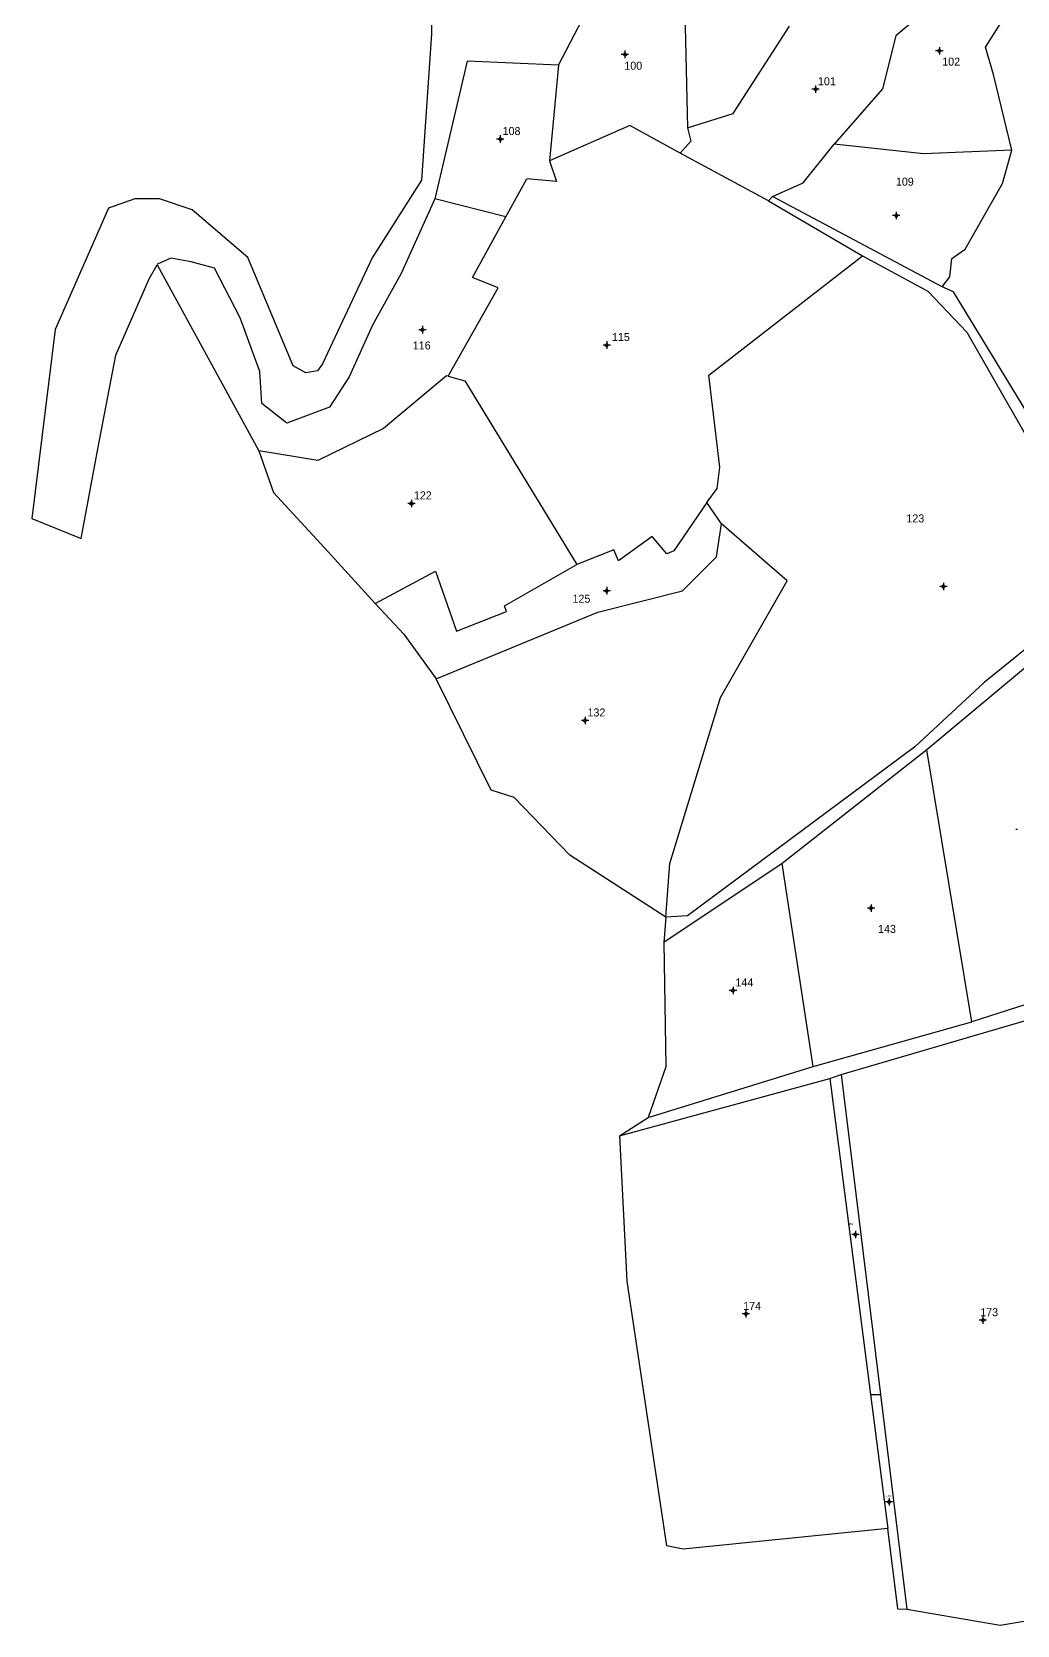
# Model space of a CAD drawing. Extents: x 361974 to 363140, y 1840922 to 1842083.
# Drawn here: x 362102 to 362434, y 1840922 to 1841460 of the extents above; entities that cross this region are included whole.
import ezdxf

# ---------------------------------------------------------------- set-up
doc = ezdxf.new("R2010")
doc.units = 0
for name, color, linetype in [('Level 10', 7, 'Continuous'), ('Level 11', 7, 'Continuous'), ('Level 15', 7, 'Continuous')]:
    doc.layers.add(name, color=color, linetype=linetype)

msp = doc.modelspace()

# ---------------------------------------------------------------- linework, layer by layer
at = {"layer": 'Level 10'}
for p, q in [((362236.26, 1841487.2), (362236.58, 1841458.99)), ((362321.86, 1841472.7), (362322.92, 1841427.36)), ((362423.49, 1841454.57), (362434.02, 1841471.28)), ((362279.44, 1841448.51), (362290.23, 1841469.14)), ((362338.38, 1841432.21), (362357.38, 1841461.62)), ((362400.91, 1841464.72), (362393.25, 1841458.37)), ((362236.58, 1841458.99), (362233.25, 1841409.63)), ((362393.25, 1841458.37), (362388.8, 1841440.46)), ((362426.2, 1841445.27), (362423.49, 1841454.57)), ((362248.66, 1841449.84), (362237.68, 1841403.36)), ((362279.44, 1841448.51), (362248.66, 1841449.84)), ((362279.44, 1841448.51), (362276.36, 1841416.19)), ((362432.43, 1841419.81), (362426.2, 1841445.27)), ((362388.8, 1841440.46), (362372.39, 1841421.77)), ((362303.47, 1841428.16), (362276.36, 1841416.19)), ((362320.45, 1841418.83), (362303.47, 1841428.16)), ((362322.92, 1841427.36), (362338.38, 1841432.21)), ((362322.92, 1841427.36), (362324.06, 1841422.79)), ((362324.06, 1841422.79), (362320.45, 1841418.83)), ((362350.25, 1841402.7), (362320.45, 1841418.83)), ((362362, 1841408.77), (362372.39, 1841421.77)), ((362402.53, 1841418.6), (362372.39, 1841421.77)), ((362432.43, 1841419.81), (362402.53, 1841418.6)), ((362429.2, 1841408.55), (362432.43, 1841419.81)), ((362276.36, 1841416.19), (362278.72, 1841409.2)), ((362233.25, 1841409.63), (362216.61, 1841383.48)), ((362261.68, 1841397.26), (362268.77, 1841410.16)), ((362278.72, 1841409.2), (362268.77, 1841410.16)), ((362351.61, 1841404.15), (362362, 1841408.77)), ((362416.69, 1841386.45), (362429.2, 1841408.55)), ((362136.44, 1841403.42), (362127.57, 1841400.23)), ((362144.87, 1841403.42), (362136.44, 1841403.42)), ((362155.86, 1841399.63), (362144.87, 1841403.42)), ((362237.68, 1841403.36), (362226.3, 1841378.22)), ((362261.68, 1841397.26), (362237.68, 1841403.36)), ((362350.25, 1841402.7), (362351.61, 1841404.15)), ((362350.25, 1841402.7), (362381.97, 1841384.1)), ((362408.84, 1841373.7), (362351.61, 1841404.15)), ((362127.57, 1841400.23), (362109.59, 1841359.27)), ((362174.57, 1841383.6), (362155.86, 1841399.63)), ((362250.43, 1841376.8), (362261.68, 1841397.26)), ((362412.18, 1841383.28), (362416.69, 1841386.45)), ((362141.31, 1841376.36), (362144.03, 1841381.15)), ((362144.16, 1841381.38), (362144.03, 1841381.15)), ((362144.03, 1841381.15), (362178.3, 1841318.36)), ((362148.59, 1841383.32), (362144.16, 1841381.38)), ((362155.52, 1841382.12), (362148.59, 1841383.32)), ((362163.35, 1841380.01), (362155.52, 1841382.12)), ((362172.08, 1841363.18), (362163.35, 1841380.01)), ((362189.86, 1841347.06), (362174.57, 1841383.6)), ((362216.61, 1841383.48), (362199.82, 1841347.75)), ((362330.18, 1841343.93), (362381.97, 1841384.1)), ((362381.97, 1841384.1), (362404.08, 1841372.27)), ((362411.51, 1841377.06), (362412.18, 1841383.28)), ((362130.1, 1841350.69), (362141.31, 1841376.36)), ((362226.3, 1841378.22), (362216.67, 1841360.77)), ((362259.03, 1841373.3), (362250.43, 1841376.8)), ((362408.84, 1841373.7), (362411.51, 1841377.06)), ((362412.67, 1841371.99), (362408.84, 1841373.7)), ((362242.18, 1841343.54), (362259.03, 1841373.3)), ((362404.08, 1841372.27), (362417.15, 1841358.41)), ((362470.39, 1841277.26), (362412.67, 1841371.99)), ((362178.71, 1841345.13), (362172.08, 1841363.18)), ((362109.59, 1841359.27), (362101.75, 1841295.51)), ((362216.67, 1841360.77), (362208.83, 1841343.33)), ((362417.15, 1841358.41), (362465.19, 1841274.35)), ((362124.08, 1841319.66), (362130.1, 1841350.69)), ((362194.2, 1841344.72), (362189.86, 1841347.06)), ((362199.82, 1841347.75), (362198.12, 1841345.32)), ((362179.31, 1841334.31), (362178.71, 1841345.13)), ((362198.12, 1841345.32), (362194.2, 1841344.72)), ((362208.83, 1841343.33), (362202.21, 1841333.1)), ((362241.63, 1841343.69), (362220.44, 1841325.89)), ((362242.18, 1841343.54), (362241.63, 1841343.69)), ((362242.18, 1841343.54), (362247.87, 1841341.95)), ((362247.87, 1841341.95), (362285.6, 1841279.98)), ((362333.88, 1841312.82), (362330.18, 1841343.93)), ((362187.75, 1841327.69), (362179.31, 1841334.31)), ((362202.21, 1841333.1), (362187.75, 1841327.69)), ((362220.44, 1841325.89), (362198.22, 1841315.11)), ((362118.37, 1841288.83), (362124.08, 1841319.66)), ((362198.22, 1841315.11), (362178.3, 1841318.36)), ((362178.3, 1841318.36), (362183.29, 1841304.29)), ((362332.93, 1841305.61), (362333.88, 1841312.82)), ((362183.29, 1841304.29), (362200.43, 1841285.6)), ((362329.51, 1841300.91), (362332.93, 1841305.61)), ((362329.51, 1841300.91), (362318.31, 1841284.59)), ((362334.48, 1841293.73), (362329.51, 1841300.91)), ((362101.75, 1841295.51), (362118.37, 1841288.83)), ((362332.77, 1841282.63), (362334.48, 1841293.73)), ((362356.63, 1841274.49), (362334.48, 1841293.73)), ((362311.08, 1841289.52), (362299.63, 1841281.29)), ((362316.03, 1841283.65), (362311.08, 1841289.52)), ((362200.43, 1841285.6), (362217.56, 1841266.92)), ((362298.08, 1841284.98), (362285.6, 1841279.98)), ((362299.63, 1841281.29), (362298.08, 1841284.98)), ((362318.31, 1841284.59), (362316.03, 1841283.65)), ((362321.22, 1841271.18), (362332.77, 1841282.63)), ((362217.56, 1841266.92), (362237.97, 1841277.77)), ((362237.97, 1841277.77), (362245.03, 1841257.59)), ((362261.2, 1841266.03), (362285.6, 1841279.98)), ((362334.05, 1841235.17), (362356.63, 1841274.49)), ((362465.19, 1841274.35), (362423.08, 1841240.19)), ((362217.56, 1841266.92), (362227.24, 1841256.55)), ((362292.68, 1841263.94), (362321.22, 1841271.18)), ((362238.18, 1841241.48), (362292.68, 1841263.94)), ((362245.03, 1841257.59), (362261.9, 1841264.16)), ((362261.9, 1841264.16), (362261.2, 1841266.03)), ((362227.24, 1841256.55), (362238.18, 1841241.48)), ((362449.2, 1841255.49), (362403.76, 1841217.55)), ((362256.67, 1841203.86), (362238.18, 1841241.48)), ((362423.08, 1841240.19), (362399.67, 1841218.54)), ((362317.05, 1841179.22), (362334.05, 1841235.17)), ((362399.67, 1841218.54), (362322.9, 1841161.48)), ((362403.76, 1841217.55), (362354.87, 1841179.2)), ((362418.93, 1841125.78), (362403.76, 1841217.55)), ((362264.5, 1841201.47), (362256.67, 1841203.86)), ((362283.31, 1841181.96), (362264.5, 1841201.47)), ((362315.6, 1841161.12), (362283.31, 1841181.96)), ((362354.87, 1841179.2), (362314.99, 1841152.5)), ((362315.6, 1841161.12), (362317.05, 1841179.22)), ((362365.3, 1841110.7), (362354.87, 1841179.2)), ((362315.6, 1841161.12), (362314.99, 1841152.5)), ((362322.9, 1841161.48), (362315.6, 1841161.12)), ((362314.99, 1841152.5), (362315.62, 1841110.57)), ((362471.47, 1841142.63), (362418.93, 1841125.78)), ((362374.84, 1841108), (362443.21, 1841127.97)), ((362365.3, 1841110.7), (362418.93, 1841125.78)), ((362309.68, 1841093.52), (362365.3, 1841110.7)), ((362315.62, 1841110.57), (362309.68, 1841093.52)), ((362300.01, 1841087.32), (362370.95, 1841106.61)), ((362370.95, 1841106.61), (362374.84, 1841108)), ((362370.95, 1841106.61), (362384.72, 1841000)), ((362374.84, 1841108), (362388.08, 1841000)), ((362300.01, 1841087.32), (362309.68, 1841093.52)), ((362300.01, 1841087.32), (362302.48, 1841038.25)), ((362302.48, 1841038.25), (362315.9, 1840949.02)), ((362384.72, 1841000), (362388.08, 1841000)), ((362384.72, 1841000), (362390.55, 1840954.87)), ((362388.08, 1841000), (362396.95, 1840927.69)), ((362390.55, 1840954.87), (362321.45, 1840947.84)), ((362393.92, 1840927.71), (362390.55, 1840954.87)), ((362321.45, 1840947.84), (362315.9, 1840949.02)), ((362393.92, 1840927.71), (362396.95, 1840927.69)), ((362396.95, 1840927.69), (362428.39, 1840922.25)), ((362428.39, 1840922.25), (362457.15, 1840927.11))]:
    msp.add_line(p, q, dxfattribs=at)
at = {"layer": 'Level 11'}
for p, q in [((362407.93, 1841454.51), (362407.93, 1841453.885)), ((362301.205, 1841452.12), (362300.58, 1841452.12)), ((362301.83, 1841452.745), (362301.205, 1841452.12)), ((362301.205, 1841452.12), (362301.83, 1841451.495)), ((362301.83, 1841453.37), (362301.83, 1841452.745)), ((362302.455, 1841452.12), (362301.83, 1841452.745)), ((362301.83, 1841451.495), (362302.455, 1841452.12)), ((362301.83, 1841451.495), (362301.83, 1841450.87)), ((362303.08, 1841452.12), (362302.455, 1841452.12)), ((362407.305, 1841453.26), (362406.68, 1841453.26)), ((362407.93, 1841453.885), (362407.305, 1841453.26)), ((362407.305, 1841453.26), (362407.93, 1841452.635)), ((362408.555, 1841453.26), (362407.93, 1841453.885)), ((362407.93, 1841452.635), (362408.555, 1841453.26)), ((362407.93, 1841452.635), (362407.93, 1841452.01)), ((362409.18, 1841453.26), (362408.555, 1841453.26)), ((362365.535, 1841440.34), (362364.91, 1841440.34)), ((362366.16, 1841440.965), (362365.535, 1841440.34)), ((362365.535, 1841440.34), (362366.16, 1841439.715)), ((362366.16, 1841441.59), (362366.16, 1841440.965)), ((362366.785, 1841440.34), (362366.16, 1841440.965)), ((362366.16, 1841439.715), (362366.785, 1841440.34)), ((362366.16, 1841439.715), (362366.16, 1841439.09)), ((362367.41, 1841440.34), (362366.785, 1841440.34)), ((362259.135, 1841423.55), (362258.51, 1841423.55)), ((362259.76, 1841424.175), (362259.135, 1841423.55)), ((362259.135, 1841423.55), (362259.76, 1841422.925)), ((362259.76, 1841424.8), (362259.76, 1841424.175)), ((362260.385, 1841423.55), (362259.76, 1841424.175)), ((362259.76, 1841422.925), (362260.385, 1841423.55)), ((362259.76, 1841422.925), (362259.76, 1841422.3)), ((362261.01, 1841423.55), (362260.385, 1841423.55)), ((362392.745, 1841397.74), (362392.12, 1841397.74)), ((362393.37, 1841398.365), (362392.745, 1841397.74)), ((362392.745, 1841397.74), (362393.37, 1841397.115)), ((362393.37, 1841398.99), (362393.37, 1841398.365)), ((362393.995, 1841397.74), (362393.37, 1841398.365)), ((362393.37, 1841397.115), (362393.995, 1841397.74)), ((362393.37, 1841397.115), (362393.37, 1841396.49)), ((362394.62, 1841397.74), (362393.995, 1841397.74)), ((362232.895, 1841359.24), (362232.27, 1841359.24)), ((362233.52, 1841359.865), (362232.895, 1841359.24)), ((362232.895, 1841359.24), (362233.52, 1841358.615)), ((362233.52, 1841360.49), (362233.52, 1841359.865)), ((362234.145, 1841359.24), (362233.52, 1841359.865)), ((362233.52, 1841358.615), (362234.145, 1841359.24)), ((362233.52, 1841358.615), (362233.52, 1841357.99)), ((362234.77, 1841359.24), (362234.145, 1841359.24)), ((362295.075, 1841354.07), (362294.45, 1841354.07)), ((362295.7, 1841354.695), (362295.075, 1841354.07)), ((362295.075, 1841354.07), (362295.7, 1841353.445)), ((362295.7, 1841355.32), (362295.7, 1841354.695)), ((362296.325, 1841354.07), (362295.7, 1841354.695)), ((362295.7, 1841353.445), (362296.325, 1841354.07)), ((362295.7, 1841353.445), (362295.7, 1841352.82)), ((362296.95, 1841354.07), (362296.325, 1841354.07)), ((362229.205, 1841300.64), (362228.58, 1841300.64)), ((362229.83, 1841301.265), (362229.205, 1841300.64)), ((362229.205, 1841300.64), (362229.83, 1841300.015)), ((362229.83, 1841301.89), (362229.83, 1841301.265)), ((362230.455, 1841300.64), (362229.83, 1841301.265)), ((362229.83, 1841300.015), (362230.455, 1841300.64)), ((362229.83, 1841300.015), (362229.83, 1841299.39)), ((362231.08, 1841300.64), (362230.455, 1841300.64)), ((362295.73, 1841271.815), (362295.105, 1841271.19)), ((362295.73, 1841272.44), (362295.73, 1841271.815)), ((362296.355, 1841271.19), (362295.73, 1841271.815)), ((362408.675, 1841272.61), (362408.05, 1841272.61)), ((362409.3, 1841273.235), (362408.675, 1841272.61)), ((362408.675, 1841272.61), (362409.3, 1841271.985)), ((362409.3, 1841273.86), (362409.3, 1841273.235)), ((362409.925, 1841272.61), (362409.3, 1841273.235)), ((362409.3, 1841271.985), (362409.925, 1841272.61)), ((362409.3, 1841271.985), (362409.3, 1841271.36)), ((362410.55, 1841272.61), (362409.925, 1841272.61)), ((362295.105, 1841271.19), (362294.48, 1841271.19)), ((362295.105, 1841271.19), (362295.73, 1841270.565)), ((362295.73, 1841270.565), (362296.355, 1841271.19)), ((362295.73, 1841270.565), (362295.73, 1841269.94)), ((362296.98, 1841271.19), (362296.355, 1841271.19)), ((362288.39, 1841228.67), (362288.39, 1841228.045)), ((362287.765, 1841227.42), (362287.14, 1841227.42)), ((362288.39, 1841228.045), (362287.765, 1841227.42)), ((362287.765, 1841227.42), (362288.39, 1841226.795)), ((362289.015, 1841227.42), (362288.39, 1841228.045)), ((362288.39, 1841226.795), (362289.015, 1841227.42)), ((362288.39, 1841226.795), (362288.39, 1841226.17)), ((362289.64, 1841227.42), (362289.015, 1841227.42)), ((362434.325, 1841190.64), (362433.7, 1841190.64)), ((362384.255, 1841164.12), (362383.63, 1841164.12)), ((362384.88, 1841164.745), (362384.255, 1841164.12)), ((362384.255, 1841164.12), (362384.88, 1841163.495)), ((362384.88, 1841165.37), (362384.88, 1841164.745)), ((362385.505, 1841164.12), (362384.88, 1841164.745)), ((362384.88, 1841163.495), (362385.505, 1841164.12)), ((362386.13, 1841164.12), (362385.505, 1841164.12)), ((362384.88, 1841163.495), (362384.88, 1841162.87)), ((362338.31, 1841137.61), (362338.31, 1841136.985)), ((362337.685, 1841136.36), (362337.06, 1841136.36)), ((362338.31, 1841136.985), (362337.685, 1841136.36)), ((362337.685, 1841136.36), (362338.31, 1841135.735)), ((362338.935, 1841136.36), (362338.31, 1841136.985)), ((362338.31, 1841135.735), (362338.935, 1841136.36)), ((362338.31, 1841135.735), (362338.31, 1841135.11)), ((362339.56, 1841136.36), (362338.935, 1841136.36)), ((362378.975, 1841054), (362378.35, 1841054)), ((362379.6, 1841054.625), (362378.975, 1841054)), ((362378.975, 1841054), (362379.6, 1841053.375)), ((362379.6, 1841055.25), (362379.6, 1841054.625)), ((362380.225, 1841054), (362379.6, 1841054.625)), ((362379.6, 1841053.375), (362380.225, 1841054)), ((362379.6, 1841053.375), (362379.6, 1841052.75)), ((362380.85, 1841054), (362380.225, 1841054)), ((362342.045, 1841027.22), (362341.42, 1841027.22)), ((362342.67, 1841027.845), (362342.045, 1841027.22)), ((362342.045, 1841027.22), (362342.67, 1841026.595)), ((362342.67, 1841028.47), (362342.67, 1841027.845)), ((362343.295, 1841027.22), (362342.67, 1841027.845)), ((362342.67, 1841026.595), (362343.295, 1841027.22)), ((362342.67, 1841026.595), (362342.67, 1841025.97)), ((362343.92, 1841027.22), (362343.295, 1841027.22)), ((362422.015, 1841025.11), (362421.39, 1841025.11)), ((362422.64, 1841025.735), (362422.015, 1841025.11)), ((362422.015, 1841025.11), (362422.64, 1841024.485)), ((362422.64, 1841026.36), (362422.64, 1841025.735)), ((362423.265, 1841025.11), (362422.64, 1841025.735)), ((362422.64, 1841024.485), (362423.265, 1841025.11)), ((362422.64, 1841024.485), (362422.64, 1841023.86)), ((362423.89, 1841025.11), (362423.265, 1841025.11)), ((362390.325, 1840963.84), (362389.7, 1840963.84)), ((362390.95, 1840964.465), (362390.325, 1840963.84)), ((362390.325, 1840963.84), (362390.95, 1840963.215)), ((362390.95, 1840965.09), (362390.95, 1840964.465)), ((362391.575, 1840963.84), (362390.95, 1840964.465)), ((362390.95, 1840963.215), (362391.575, 1840963.84)), ((362390.95, 1840963.215), (362390.95, 1840962.59)), ((362392.2, 1840963.84), (362391.575, 1840963.84))]:
    msp.add_line(p, q, dxfattribs=at)
for centre in [(362301.83, 1841452.12), (362407.93, 1841453.26), (362366.16, 1841440.34), (362259.76, 1841423.55), (362393.37, 1841397.74), (362233.52, 1841359.24), (362295.7, 1841354.07), (362229.83, 1841300.64), (362409.3, 1841272.61), (362295.73, 1841271.19), (362288.39, 1841227.42), (362384.88, 1841164.12), (362338.31, 1841136.36), (362379.6, 1841054), (362342.67, 1841027.22), (362422.64, 1841025.11), (362390.95, 1840963.84)]:
    msp.add_circle(centre, 0.15, dxfattribs=at)

# ---------------------------------------------------------------- texts
at = {"layer": 'Level 15'}
for s, height, p in [('100', 2.7, (362301.65, 1841446.93)), ('102', 2.7, (362408.89, 1841448.31)), ('101', 2.7, (362366.98, 1841441.68)), ('108', 2.7, (362260.58, 1841424.9)), ('109', 2.7, (362393.26, 1841407.82)), ('115', 2.7, (362297.46, 1841355.41)), ('116', 2.7, (362230.27, 1841352.56)), ('122', 2.7, (362230.65, 1841301.99)), ('123', 2.7, (362396.8, 1841294.23)), ('125', 2.7, (362284.16, 1841267.14)), ('132', 2.7, (362289.22, 1841228.77)), ('143', 2.7, (362387.25, 1841155.76)), ('144', 2.7, (362339.14, 1841137.71)), ('151', 0.675, (362377.31, 1841057.24)), ('174', 2.7, (362341.74, 1841028.57)), ('173', 2.7, (362421.72, 1841026.45)), ('188', 0.675, (362389.98, 1840965.52))]:
    msp.add_text(s, height=height, dxfattribs=at).set_placement(p)

doc.saveas('drawing.dxf')
